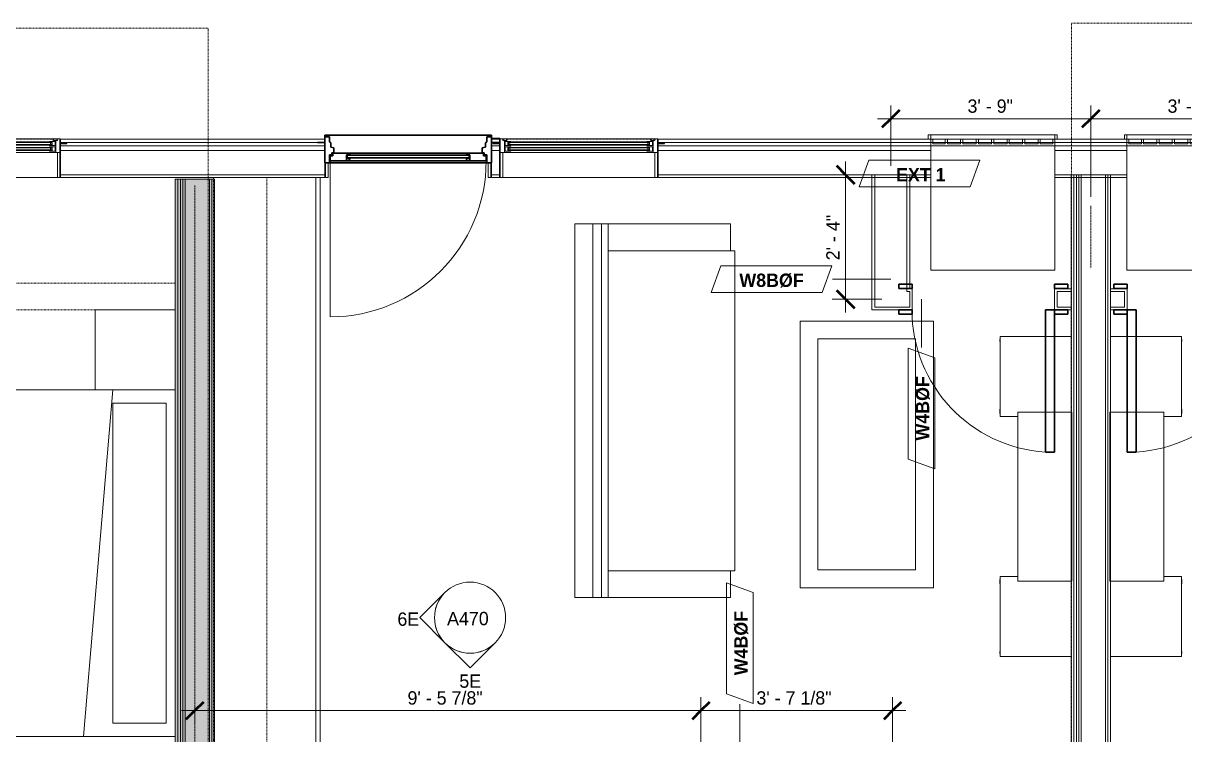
# Model space of a CAD drawing. Header units: inches. Extents: x -4010 to -1814, y 9846 to 12241.
# Drawn here: x -2954.9 to -2693.6, y 10688.5 to 10848.6 of the extents above; entities that cross this region are included whole.
import ezdxf

# ---------------------------------------------------------------- set-up
doc = ezdxf.new("R2010")
doc.units = ezdxf.units.IN
doc.header["$MEASUREMENT"] = 0
for name, pattern in [('Dash', [0.25, 0.125, -0.125]), ('Dash 3_32_', [0.1875, 0.09375, -0.09375]), ('Dash_2_', [0.25, 0.125, -0.125])]:
    doc.linetypes.add(name, pattern=pattern)
for name, color, linetype, lineweight in [('0-1', 7, 'Continuous', 5), ('0-2', 7, 'Continuous', 9), ('A-ANNO-DIMS', 211, 'Continuous', 9), ('A-ANNO-DIMS-32', 211, 'Continuous', 9), ('A-DETL-1', 90, 'Dash 3_32_', 18), ('A-DETL-GENF-HDLN-1', 7, 'Dash', 9), ('A-DETL-GENF-HDLN-2', 1, 'Continuous', 18), ('A-DOOR-1', 7, 'Continuous', 9), ('A-DOOR-2', 10, 'Continuous', 30), ('A-DOOR-3', 31, 'Continuous', 9), ('A-DOOR-4', 31, 'Continuous', 30), ('A-DOOR-FRAM-1', 7, 'Continuous', 9), ('A-DOOR-FRAM-2', 10, 'Continuous', 30), ('A-DOOR-FRAM-3', 31, 'Continuous', 30), ('A-DOOR-GLAZ-1', 7, 'Continuous', 9), ('A-GENM-1', 7, 'Continuous', 9), ('A-GLAZ', 151, 'Continuous', 18), ('A-GLAZ-1', 10, 'Continuous', 30), ('A-GLAZ-2', 7, 'Continuous', 9), ('A-WALL', 113, 'Continuous', 18), ('A-WALL-1', 7, 'Continuous', 9), ('A-WALL-2', 250, 'Continuous', 18), ('A-WALL-3', 113, 'Continuous', 9), ('A-WALL-IDEN', 211, 'Continuous', 9), ('G-ANNO-SYMB-3', 111, 'Continuous', 9), ('G-ANNO-SYMB-4', 111, 'Dash_2_', 9), ('I-FURN', 30, 'Continuous', 9), ('I-FURN-HDLN', 30, 'Dash', 9), ('I-WALL-1', 21, 'Continuous', 18), ('I-WALL-2', 241, 'Continuous', 5), ('I-WALL-3', 7, 'Continuous', 9), ('I-WALL-4', 2, 'Continuous', 9), ('Q-CASE', 31, 'Continuous', 9), ('Q-CASE-HDLN', 31, 'Dash', 9)]:
    doc.layers.add(name, color=color, linetype=linetype, lineweight=lineweight)
doc.styles.add('Century Gothic', font='ufonts.com_century-gothic.ttf', dxfattribs={"height": 3})
doc.styles.add('Century Gothic_B_1', font='GOTHICB.TTF', dxfattribs={"height": 3})
doc.dimstyles.new('OD_1__HACK_2', dxfattribs={"dimscale": 12, "dimtxt": 3.132505, "dimasz": 0.333333, "dimexe": 0.25, "dimexo": 0.166667, "dimgap": 0.041667, "dimtad": 1, "dimdec": 4, "dimrnd": 0.0625, "dimzin": 3, "dimdsep": 46, "dimlunit": 4, "dimtxsty": 'Century Gothic', "dimblk1": 'OBLIQUE', "dimblk2": 'OBLIQUE', "dimsah": 1, "dimcen": 0.09, "dimdle": 0.25, "dimazin": 0, "dimtfac": 1, "dimtdec": 4, "dimtix": 1, "dimtmove": 0, "dimatfit": 3, "dimfxl": 1, "dimtvp": 1, "dimtfill": 1, "dimfrac": 2, "dimtolj": 1, "dimtzin": 0, "dimarcsym": 2})
doc.dimstyles.new('OD_1__HACK_2_1', dxfattribs={"dimscale": 12, "dimtxt": 3.132505, "dimasz": 0.333333, "dimexe": 0.25, "dimexo": 0.166667, "dimgap": 0.041667, "dimtad": 1, "dimdec": 4, "dimrnd": 0.0625, "dimzin": 3, "dimdsep": 46, "dimlunit": 4, "dimtxsty": 'Century Gothic', "dimblk1": 'OBLIQUE', "dimblk2": 'OBLIQUE', "dimsah": 1, "dimcen": 0.09, "dimdle": 0.25, "dimazin": 0, "dimtfac": 1, "dimtdec": 4, "dimtix": 1, "dimtmove": 0, "dimatfit": 3, "dimfxl": 1, "dimtvp": 1, "dimtfill": 1, "dimfrac": 2, "dimtolj": 1, "dimtzin": 0, "dimarcsym": 2})

# ---------------------------------------------------------------- blocks, each defined once
blk = doc.blocks.new('Bayer Built Door - 37-1_2__ x 81-3_4__ - 1st floor-3090029-UNIT PLANS - 1ST FLOOR')
at = {"layer": 'A-DOOR-1'}
blk.add_line((17.56, 0.53), (17.56, 35.66), dxfattribs=at)
blk.add_arc((17.56, 0.53), 35.12, 90, 180, dxfattribs=at)
at = {"layer": 'A-DOOR-2'}
for p, q in [((-17.56, -0.53), (-17.56, 0.53)), ((-17.56, 0.53), (-13.13, 0.53)), ((-13.87, 0.53), (-13.87, -0.78)), ((-13.87, 0.53), (-13.87, 0.47)), ((-13.87, 0.47), (-13.36, 0.47)), ((-13.36, 0.47), (-13.16, 0.22)), ((-13.16, 0.22), (-13.13, 0.03)), ((13.12, 0.53), (-13.13, 0.53)), ((-13.13, 0.03), (-13.13, -0.03)), ((13.16, 0.22), (13.12, 0.03)), ((13.12, 0.03), (13.12, -0.03)), ((17.56, 0.53), (13.12, 0.53)), ((13.36, 0.47), (13.16, 0.22)), ((13.87, 0.47), (13.36, 0.47)), ((13.87, 0.53), (13.87, -0.78)), ((13.87, 0.53), (13.87, 0.47)), ((17.56, -0.53), (17.56, 0.53)), ((-16.95, -0.54), (-17.56, -0.53)), ((-16.95, -1.19), (-16.95, -0.54)), ((-16.95, -1.19), (-13.13, -1.19)), ((-13.13, -0.03), (-13.87, -0.03)), ((-13.87, -0.78), (-13.13, -0.78)), ((-13.13, -0.87), (-13.16, -1.19)), ((13.12, -1.19), (-13.13, -1.19)), ((-13.13, -0.78), (-13.13, -0.87)), ((13.12, -0.03), (13.87, -0.03)), ((13.12, -0.78), (13.12, -0.87)), ((13.87, -0.78), (13.12, -0.78)), ((13.12, -0.87), (13.16, -1.19)), ((16.95, -1.19), (13.12, -1.19)), ((16.95, -0.54), (17.56, -0.53)), ((16.95, -1.19), (16.95, -0.54))]:
    blk.add_line(p, q, dxfattribs=at)
at = {"layer": 'A-DOOR-FRAM-1'}
for p, q in [((-18.63, 4.31), (-18, 4.31)), ((-18.63, 1), (-18.63, 4.31)), ((-18, 4.31), (-18, 1)), ((18, 4.31), (18.62, 4.31)), ((18, 1), (18, 4.31)), ((18.62, 4.31), (18.62, 1)), ((-18, 1), (-18.63, 1)), ((18.62, 1), (18, 1))]:
    blk.add_line(p, q, dxfattribs=at)
at = {"layer": 'A-DOOR-FRAM-2'}
for p, q in [((-18.75, -4.87), (-18.75, 1)), ((-18.37, 1), (-18.75, 1)), ((-18.75, 1), (-17.72, 1)), ((-18.75, 1), (-18.63, 1)), ((-18, 1), (18, 1)), ((-17.72, 1), (-17.72, -0.78)), ((17.72, 1), (17.72, -0.78)), ((18.75, 1), (17.72, 1)), ((18.62, 1), (18.75, 1)), ((18.75, -4.87), (18.75, 1)), ((-17.72, -0.78), (-17.14, -0.78)), ((-16.69, -2.36), (-17.38, -2.51)), ((-17.38, -2.51), (-17.38, -3.51)), ((-17.14, -0.78), (-17.14, -1.22)), ((-17.14, -1.22), (-16.69, -1.22)), ((-16.69, -1.22), (-16.69, -2.36)), ((17.14, -1.22), (16.69, -1.22)), ((16.69, -1.22), (16.69, -2.36)), ((16.69, -2.36), (17.38, -2.51)), ((17.14, -0.78), (17.14, -1.22)), ((17.72, -0.78), (17.14, -0.78)), ((17.38, -2.51), (17.38, -3.51)), ((-20.38, -3.56), (-18.75, -3.56)), ((-18.75, -5.22), (-18.75, -4.31)), ((-18.75, -4.87), (-17.72, -4.87)), ((18.75, -5.22), (-18.75, -5.22)), ((-17.38, -3.51), (-17.72, -3.75)), ((-17.72, -3.75), (-17.72, -4.87)), ((17.38, -3.51), (17.72, -3.75)), ((17.72, -3.75), (17.72, -4.87)), ((18.75, -4.87), (17.72, -4.87)), ((20.37, -3.56), (18.75, -3.56)), ((18.75, -4.31), (18.75, -5.22))]:
    blk.add_line(p, q, dxfattribs=at)
at = {"layer": 'A-DOOR-GLAZ-1'}
for p, q in [((-13.87, -0.19), (-13.13, -0.19)), ((-13.13, -0.63), (-13.87, -0.63)), ((-13.66, -0.63), (-13.66, -0.19)), ((13.12, -0.03), (-13.13, -0.03)), ((13.12, -0.19), (-13.13, -0.19)), ((13.12, -0.63), (-13.13, -0.63)), ((13.12, -0.78), (-13.13, -0.78)), ((13.87, -0.19), (13.12, -0.19)), ((13.12, -0.63), (13.87, -0.63)), ((13.66, -0.63), (13.66, -0.19))]:
    blk.add_line(p, q, dxfattribs=at)
blk = doc.blocks.new('Window-Double_Hung-Marvin-Essential - ESDH3066 - 1st Floor-3090113-UNIT PLANS - 1ST FLOOR')
at = {"layer": 'A-DETL-GENF-HDLN-1'}
blk.add_line((16.1, 4.34), (-16.5, 4.34), dxfattribs=at)
at = {"layer": 'A-DETL-GENF-HDLN-2'}
for p, q in [((-19.25, 3.36), (-19.25, 3.31)), ((-17.75, 3.36), (-19.25, 3.36)), ((-19.25, 3.31), (-17.9, 3.31)), ((-17.9, 3.31), (-17.9, 3.2)), ((-17.9, 3.2), (-17.75, 3.2)), ((-17.75, 4.41), (-17.16, 4.41)), ((-17.75, 4.41), (-17.75, 1.31)), ((-17.08, 4), (-17.16, 4.41)), ((-17.08, 4), (-16.19, 4)), ((-16.85, 4.37), (-16.85, 4)), ((-16.3, 4.37), (-16.85, 4.37)), ((-16.38, 3.9), (-16.72, 3.9)), ((-16.72, 3.9), (-16.72, 1.31)), ((-15.34, 3.81), (-16.56, 3.81)), ((-16.56, 2.87), (-16.56, 3.81)), ((-16.56, 2.87), (-15.34, 2.87)), ((-16.38, 4), (-16.38, 3.9)), ((-16.3, 4.14), (-16.3, 4.37)), ((-16.18, 4.14), (-16.3, 4.14)), ((-16.19, 4.09), (-16.1, 4.09)), ((-16.19, 4), (-16.19, 4.09)), ((-16.18, 4.34), (-16.1, 4.34)), ((-16.18, 4.34), (-16.18, 4.14)), ((-16.1, 4.09), (-16.1, 4.34)), ((-15.94, 2.99), (-15.94, 3.71)), ((-15.94, 3.71), (-15.28, 3.71)), ((-15.28, 2.99), (-15.94, 2.99)), ((-15.84, 3.01), (-15.84, 3.7)), ((-15.54, 3.13), (-15.54, 3.57)), ((-15.34, 3.81), (-15.28, 3.75)), ((-15.34, 2.87), (-15.28, 2.94)), ((-15.28, 3.71), (-15.28, 3.75)), ((-15.28, 2.94), (-15.28, 2.99)), ((15.34, 3.81), (15.28, 3.75)), ((15.28, 3.71), (15.28, 3.75)), ((15.94, 3.71), (15.28, 3.71)), ((15.28, 2.94), (15.28, 2.99)), ((15.28, 2.99), (15.94, 2.99)), ((15.34, 2.87), (15.28, 2.94)), ((15.34, 3.81), (16.56, 3.81)), ((16.56, 2.87), (15.34, 2.87)), ((15.54, 3.13), (15.54, 3.57)), ((15.84, 3.01), (15.84, 3.7)), ((15.94, 2.99), (15.94, 3.71)), ((16.18, 4.34), (16.1, 4.34)), ((16.1, 4.09), (16.1, 4.34)), ((16.19, 4.09), (16.1, 4.09)), ((16.18, 4.34), (16.18, 4.14)), ((16.18, 4.14), (16.3, 4.14)), ((16.19, 4), (16.19, 4.09)), ((17.08, 4), (16.19, 4)), ((16.3, 4.14), (16.3, 4.37)), ((16.3, 4.37), (16.85, 4.37)), ((16.38, 4), (16.38, 3.9)), ((16.38, 3.9), (16.72, 3.9)), ((16.56, 2.87), (16.56, 3.81)), ((16.72, 3.9), (16.72, 1.31)), ((16.85, 4.37), (16.85, 4)), ((17.08, 4), (17.16, 4.41)), ((17.75, 4.41), (17.16, 4.41)), ((17.75, 4.41), (17.75, 1.31)), ((17.75, 3.36), (19.25, 3.36)), ((17.9, 3.2), (17.75, 3.2)), ((17.9, 3.31), (17.9, 3.2)), ((19.25, 3.31), (17.9, 3.31)), ((19.25, 3.36), (19.25, 3.31)), ((-16.72, 1.31), (-17.75, 1.31)), ((-17.13, 1.28), (-17.13, -4.31)), ((-15.34, 2.59), (-16.56, 2.59)), ((-16.56, 1.66), (-16.56, 2.59)), ((-16.56, 1.66), (-15.34, 1.66)), ((-15.94, 1.77), (-15.94, 2.49)), ((-15.94, 2.49), (-15.28, 2.49)), ((-15.28, 1.77), (-15.94, 1.77)), ((-15.84, 1.79), (-15.84, 2.48)), ((-15.54, 1.92), (-15.54, 2.35)), ((-15.34, 2.59), (-15.28, 2.53)), ((-15.34, 1.66), (-15.28, 1.72)), ((-15.28, 2.49), (-15.28, 2.53)), ((-15.28, 1.72), (-15.28, 1.77)), ((15.34, 2.59), (15.28, 2.53)), ((15.28, 2.49), (15.28, 2.53)), ((15.94, 2.49), (15.28, 2.49)), ((15.28, 1.72), (15.28, 1.77)), ((15.28, 1.77), (15.94, 1.77)), ((15.34, 1.66), (15.28, 1.72)), ((15.34, 2.59), (16.56, 2.59)), ((16.56, 1.66), (15.34, 1.66)), ((15.54, 1.92), (15.54, 2.35)), ((15.84, 1.79), (15.84, 2.48)), ((15.94, 1.77), (15.94, 2.49)), ((16.56, 1.66), (16.56, 2.59)), ((16.72, 1.31), (17.75, 1.31)), ((17.12, -4.31), (17.12, 1.28)), ((-17.13, -4.31), (-17.75, -4.31)), ((17.12, -4.31), (17.75, -4.31))]:
    blk.add_line(p, q, dxfattribs=at)
at = {"layer": 'A-GLAZ'}
for p, q in [((15.84, 3.7), (-15.84, 3.7)), ((15.84, 3.57), (-15.84, 3.57)), ((15.84, 3.13), (-15.84, 3.13)), ((15.84, 3.01), (-15.84, 3.01)), ((15.84, 2.48), (-15.84, 2.48)), ((15.84, 2.35), (-15.84, 2.35)), ((15.84, 1.92), (-15.84, 1.92)), ((15.84, 1.79), (-15.84, 1.79))]:
    blk.add_line(p, q, dxfattribs=at)
at = {"layer": 'A-GLAZ-1'}
for p, q in [((-17.75, 4.41), (-17.75, 1.31)), ((17.75, 1.31), (17.75, 4.41)), ((-17.75, 1.28), (-17.75, -4.31)), ((17.75, -4.31), (17.75, 1.28))]:
    blk.add_line(p, q, dxfattribs=at)
at = {"layer": 'A-GLAZ-2'}
for p, q in [((17.75, 4.41), (-17.75, 4.41)), ((-17.75, 1.31), (17.75, 1.31)), ((-17.75, -4.31), (17.75, -4.31))]:
    blk.add_line(p, q, dxfattribs=at)
blk = doc.blocks.new('V-Series_EWC4_SPVU_RFA_2015 - 1ST FLOOR-2484708-UNIT PLANS - 1ST FLOOR')
at = {"layer": 'A-GENM-1'}
for p, q in [((-3126, 12090.69), (-3126.56, 12090.69)), ((-3126.56, 12090.69), (-3126.56, 12089.69)), ((-3126.56, 12089.69), (-3126, 12089.69)), ((-3098.12, 12090.69), (-3126, 12090.69)), ((-3126, 12090.69), (-3126, 12089.69)), ((-3126, 12089.69), (-3126, 12090.69)), ((-3126, 12089.69), (-3098.12, 12089.69)), ((-3126, 12089.69), (-3126, 12060.25)), ((-3125.56, 12089.69), (-3126, 12089.69)), ((-3125.56, 12088.69), (-3125.56, 12089.69)), ((-3122.26, 12089.69), (-3122.76, 12089.69)), ((-3122.76, 12089.69), (-3122.76, 12088.69)), ((-3122.26, 12088.69), (-3122.26, 12089.69)), ((-3118.78, 12089.69), (-3119.28, 12089.69)), ((-3119.28, 12089.69), (-3119.28, 12088.69)), ((-3118.78, 12088.69), (-3118.78, 12089.69)), ((-3115.3, 12089.69), (-3115.8, 12089.69)), ((-3115.8, 12089.69), (-3115.8, 12088.69)), ((-3115.3, 12088.69), (-3115.3, 12089.69)), ((-3111.81, 12089.69), (-3112.31, 12089.69)), ((-3112.31, 12089.69), (-3112.31, 12088.69)), ((-3111.81, 12088.69), (-3111.81, 12089.69)), ((-3108.33, 12089.69), (-3108.83, 12089.69)), ((-3108.83, 12089.69), (-3108.83, 12088.69)), ((-3108.33, 12088.69), (-3108.33, 12089.69)), ((-3104.84, 12089.69), (-3105.34, 12089.69)), ((-3105.34, 12089.69), (-3105.34, 12088.69)), ((-3104.84, 12088.69), (-3104.84, 12089.69)), ((-3101.36, 12089.69), (-3101.86, 12089.69)), ((-3101.86, 12089.69), (-3101.86, 12088.69)), ((-3101.36, 12088.69), (-3101.36, 12089.69)), ((-3098.12, 12089.69), (-3098.56, 12089.69)), ((-3098.56, 12089.69), (-3098.56, 12088.69)), ((-3098.12, 12089.69), (-3098.12, 12090.69)), ((-3097.56, 12090.69), (-3098.12, 12090.69)), ((-3098.12, 12090.69), (-3098.12, 12089.69)), ((-3098.12, 12089.69), (-3097.56, 12089.69)), ((-3098.12, 12060.25), (-3098.12, 12089.69)), ((-3097.56, 12089.69), (-3097.56, 12090.69)), ((-3122.76, 12088.69), (-3125.56, 12088.69)), ((-3119.28, 12088.69), (-3122.26, 12088.69)), ((-3115.8, 12088.69), (-3118.78, 12088.69)), ((-3112.31, 12088.69), (-3115.3, 12088.69)), ((-3108.83, 12088.69), (-3111.81, 12088.69)), ((-3105.34, 12088.69), (-3108.33, 12088.69)), ((-3101.86, 12088.69), (-3104.84, 12088.69)), ((-3098.56, 12088.69), (-3101.36, 12088.69)), ((-3126, 12060.25), (-3098.12, 12060.25))]:
    blk.add_line(p, q, dxfattribs=at)
blk = doc.blocks.new('Window-Double_Hung-Marvin-Essential - ESDH3066 - 1st Floor-3092472-UNIT PLANS - 1ST FLOOR')
at = {"layer": 'A-DETL-GENF-HDLN-1'}
blk.add_line((16.1, -4.34), (-16.5, -4.34), dxfattribs=at)
at = {"layer": 'A-DETL-GENF-HDLN-2'}
for p, q in [((-17.13, 4.31), (-17.75, 4.31)), ((-17.13, -1.28), (-17.13, 4.31)), ((17.12, 4.31), (17.75, 4.31)), ((17.12, 4.31), (17.12, -1.28)), ((-16.72, -1.31), (-17.75, -1.31)), ((-17.75, -4.41), (-17.75, -1.31)), ((-16.72, -3.9), (-16.72, -1.31)), ((-16.56, -1.66), (-15.34, -1.66)), ((-16.56, -1.66), (-16.56, -2.59)), ((-15.34, -2.59), (-16.56, -2.59)), ((-15.28, -1.77), (-15.94, -1.77)), ((-15.94, -1.77), (-15.94, -2.49)), ((-15.94, -2.49), (-15.28, -2.49)), ((-15.84, -1.79), (-15.84, -2.48)), ((-15.54, -1.92), (-15.54, -2.35)), ((-15.34, -1.66), (-15.28, -1.72)), ((-15.34, -2.59), (-15.28, -2.53)), ((-15.28, -1.72), (-15.28, -1.77)), ((-15.28, -2.49), (-15.28, -2.53)), ((15.34, -1.66), (15.28, -1.72)), ((15.28, -1.72), (15.28, -1.77)), ((15.28, -1.77), (15.94, -1.77)), ((15.28, -2.49), (15.28, -2.53)), ((15.94, -2.49), (15.28, -2.49)), ((15.34, -2.59), (15.28, -2.53)), ((16.56, -1.66), (15.34, -1.66)), ((15.34, -2.59), (16.56, -2.59)), ((15.54, -1.92), (15.54, -2.35)), ((15.84, -1.79), (15.84, -2.48)), ((15.94, -1.77), (15.94, -2.49)), ((16.56, -1.66), (16.56, -2.59)), ((16.72, -3.9), (16.72, -1.31)), ((16.72, -1.31), (17.75, -1.31)), ((17.75, -4.41), (17.75, -1.31)), ((-19.25, -3.36), (-19.25, -3.31)), ((-19.25, -3.31), (-17.9, -3.31)), ((-17.75, -3.36), (-19.25, -3.36)), ((-17.9, -3.31), (-17.9, -3.2)), ((-17.9, -3.2), (-17.75, -3.2)), ((-17.75, -4.41), (-17.16, -4.41)), ((-17.08, -4), (-17.16, -4.41)), ((-17.08, -4), (-16.19, -4)), ((-16.85, -4.37), (-16.85, -4)), ((-16.3, -4.37), (-16.85, -4.37)), ((-16.38, -3.9), (-16.72, -3.9)), ((-16.56, -2.88), (-15.34, -2.88)), ((-16.56, -2.88), (-16.56, -3.81)), ((-15.34, -3.81), (-16.56, -3.81)), ((-16.38, -4), (-16.38, -3.9)), ((-16.18, -4.14), (-16.3, -4.14)), ((-16.3, -4.14), (-16.3, -4.37)), ((-16.19, -4), (-16.19, -4.09)), ((-16.19, -4.09), (-16.1, -4.09)), ((-16.18, -4.34), (-16.18, -4.14)), ((-16.18, -4.34), (-16.1, -4.34)), ((-16.1, -4.09), (-16.1, -4.34)), ((-15.28, -2.99), (-15.94, -2.99)), ((-15.94, -2.99), (-15.94, -3.71)), ((-15.94, -3.71), (-15.28, -3.71)), ((-15.84, -3.01), (-15.84, -3.7)), ((-15.54, -3.13), (-15.54, -3.57)), ((-15.34, -2.88), (-15.28, -2.94)), ((-15.34, -3.81), (-15.28, -3.75)), ((-15.28, -2.94), (-15.28, -2.99)), ((-15.28, -3.71), (-15.28, -3.75)), ((15.34, -2.88), (15.28, -2.94)), ((15.28, -2.94), (15.28, -2.99)), ((15.28, -2.99), (15.94, -2.99)), ((15.28, -3.71), (15.28, -3.75)), ((15.94, -3.71), (15.28, -3.71)), ((15.34, -3.81), (15.28, -3.75)), ((16.56, -2.88), (15.34, -2.88)), ((15.34, -3.81), (16.56, -3.81)), ((15.54, -3.13), (15.54, -3.57)), ((15.84, -3.01), (15.84, -3.7)), ((15.94, -2.99), (15.94, -3.71)), ((16.19, -4.09), (16.1, -4.09)), ((16.1, -4.09), (16.1, -4.34)), ((16.18, -4.34), (16.1, -4.34)), ((16.18, -4.34), (16.18, -4.14)), ((16.18, -4.14), (16.3, -4.14)), ((17.08, -4), (16.19, -4)), ((16.19, -4), (16.19, -4.09)), ((16.3, -4.14), (16.3, -4.37)), ((16.3, -4.37), (16.85, -4.37)), ((16.38, -4), (16.38, -3.9)), ((16.38, -3.9), (16.72, -3.9)), ((16.56, -2.88), (16.56, -3.81)), ((16.85, -4.37), (16.85, -4)), ((17.08, -4), (17.16, -4.41)), ((17.75, -4.41), (17.16, -4.41)), ((17.9, -3.2), (17.75, -3.2)), ((17.75, -3.36), (19.25, -3.36)), ((17.9, -3.31), (17.9, -3.2)), ((19.25, -3.31), (17.9, -3.31)), ((19.25, -3.36), (19.25, -3.31))]:
    blk.add_line(p, q, dxfattribs=at)
at = {"layer": 'A-GLAZ'}
for p, q in [((15.84, -1.79), (-15.84, -1.79)), ((15.84, -1.92), (-15.84, -1.92)), ((15.84, -2.35), (-15.84, -2.35)), ((15.84, -2.48), (-15.84, -2.48)), ((15.84, -3.01), (-15.84, -3.01)), ((15.84, -3.13), (-15.84, -3.13)), ((15.84, -3.57), (-15.84, -3.57)), ((15.84, -3.7), (-15.84, -3.7))]:
    blk.add_line(p, q, dxfattribs=at)
at = {"layer": 'A-GLAZ-1'}
for p, q in [((-17.75, -1.28), (-17.75, 4.31)), ((17.75, 4.31), (17.75, -1.28)), ((-17.75, -4.41), (-17.75, -1.31)), ((17.75, -1.31), (17.75, -4.41))]:
    blk.add_line(p, q, dxfattribs=at)
at = {"layer": 'A-GLAZ-2'}
for p, q in [((-17.75, 4.31), (17.75, 4.31)), ((-17.75, -1.31), (17.75, -1.31)), ((17.75, -4.41), (-17.75, -4.41)), ((17.75, -4.31), (19.62, -4.31)), ((17.75, -4.56), (17.75, -4.41)), ((19.62, -4.56), (17.75, -4.56)), ((19.62, -4.31), (19.62, -4.56))]:
    blk.add_line(p, q, dxfattribs=at)
blk = doc.blocks.new('CTR - 1st Phase - Shell_rvt-1-UNIT PLANS - 1ST FLOOR')
at = {"layer": 'A-WALL-1'}
for p, q in [((-2887.07, 10822.49), (-2946.57, 10822.49)), ((-2887.07, 10813.86), (-2887.07, 10822.49)), ((-2849.55, 10822.49), (-2849.57, 10822.49)), ((-2849.57, 10822.49), (-2849.57, 10813.86)), ((-2617.27, 10822.49), (-2812.17, 10822.49)), ((-2946.57, 10819.49), (-2946.57, 10819.46)), ((-2847.67, 10819.46), (-2847.67, 10819.49)), ((-2812.17, 10819.49), (-2812.17, 10819.46)), ((-2750.72, 10813.86), (-2750.72, 10820.99)), ((-2750.72, 10820.99), (-2722.85, 10820.99)), ((-2722.85, 10820.99), (-2722.85, 10813.86)), ((-2706.6, 10813.86), (-2706.6, 10820.99)), ((-2706.6, 10820.99), (-2678.72, 10820.99)), ((-2946.57, 10813.86), (-2887.07, 10813.86)), ((-2849.57, 10813.86), (-2847.67, 10813.86)), ((-2812.17, 10813.86), (-2750.72, 10813.86)), ((-2722.85, 10813.86), (-2706.6, 10813.86))]:
    blk.add_line(p, q, dxfattribs=at)
at = {"layer": 'A-WALL-2'}
for p, q in [((-2946.57, 10821.74), (-2887.07, 10821.74)), ((-2849.57, 10821.74), (-2847.67, 10821.74)), ((-2812.17, 10821.74), (-2617.27, 10821.74)), ((-2946.57, 10820.99), (-2887.07, 10820.99)), ((-2946.57, 10819.99), (-2887.07, 10819.99)), ((-2849.57, 10820.99), (-2847.67, 10820.99)), ((-2849.57, 10819.99), (-2847.67, 10819.99)), ((-2812.17, 10820.99), (-2750.72, 10820.99)), ((-2812.17, 10819.99), (-2750.72, 10819.99)), ((-2722.85, 10820.99), (-2706.6, 10820.99)), ((-2722.85, 10819.99), (-2706.6, 10819.99)), ((-2946.57, 10814.49), (-2887.07, 10814.49)), ((-2849.57, 10814.49), (-2847.67, 10814.49)), ((-2812.17, 10814.49), (-2750.72, 10814.49)), ((-2722.85, 10814.49), (-2706.6, 10814.49))]:
    blk.add_line(p, q, dxfattribs=at)
at = {"layer": '0-2'}
for name, p in [('Window-Double_Hung-Marvin-Essential - ESDH3066 - 1st Floor-3090113-UNIT PLANS - 1ST FLOOR', (-2964.32, 10818.18)), ('V-Series_EWC4_SPVU_RFA_2015 - 1ST FLOOR-2484708-UNIT PLANS - 1ST FLOOR', (375.27, -1267.2)), ('V-Series_EWC4_SPVU_RFA_2015 - 1ST FLOOR-2484708-UNIT PLANS - 1ST FLOOR', (419.4, -1267.2))]:
    blk.add_blockref(name, p, dxfattribs=at)
at = {"layer": '0-2', "rotation": 180}
for name, p in [('Bayer Built Door - 37-1_2__ x 81-3_4__ - 1st floor-3090029-UNIT PLANS - 1ST FLOOR', (-2868.32, 10818.18)), ('Window-Double_Hung-Marvin-Essential - ESDH3066 - 1st Floor-3092472-UNIT PLANS - 1ST FLOOR', (-2829.92, 10818.18))]:
    blk.add_blockref(name, p, dxfattribs=at)
blk = doc.blocks.new('CTR - 1st Phase - Common Walls_rvt-1-UNIT PLANS - 1ST FLOOR')
at = {"layer": 'I-WALL-1'}
blk.add_hatch(color=256, dxfattribs=at).paths.add_polyline_path([(-2911.89, 10457.54), (-2911.89, 10813.49), (-2912.51, 10813.49), (-2912.51, 10457.54)], flags=0)
at = {"layer": 'I-WALL-2'}
for points in [[(-2920.14, 10457.54), (-2920.14, 10813.49), (-2920.76, 10813.49), (-2920.76, 10457.54)], [(-2919.51, 10457.54), (-2919.51, 10813.49), (-2920.14, 10813.49), (-2920.14, 10457.54), (-2920.1, 10457.54)], [(-2919.01, 10457.54), (-2919.01, 10813.49), (-2919.51, 10813.49), (-2919.51, 10457.54)], [(-2919.01, 10457.54), (-2918.51, 10457.54), (-2918.51, 10813.49), (-2919.01, 10813.49), (-2919.01, 10463.59)], [(-2918.51, 10452.04), (-2913.01, 10452.04), (-2913.01, 10813.49), (-2918.51, 10813.49), (-2918.51, 10454.24)], [(-2913.01, 10457.54), (-2912.51, 10457.54), (-2912.51, 10813.49), (-2913.01, 10813.49), (-2913.01, 10463.59)]]:
    blk.add_hatch(color=256, dxfattribs=at).paths.add_polyline_path(points, flags=0)
at = {"layer": 'A-WALL-2'}
for p, q in [((-2718.54, 10814.49), (-2718.54, 10476.16)), ((-2717.91, 10814.49), (-2717.91, 10476.16)), ((-2717.41, 10814.49), (-2717.41, 10476.16)), ((-2716.91, 10814.49), (-2716.91, 10476.16)), ((-2711.41, 10814.49), (-2711.41, 10476.16)), ((-2710.91, 10814.49), (-2710.91, 10476.16)), ((-2920.14, 10813.49), (-2920.14, 10457.54)), ((-2919.51, 10813.49), (-2919.51, 10457.54)), ((-2919.01, 10813.49), (-2919.01, 10457.54)), ((-2918.51, 10813.49), (-2918.51, 10457.54)), ((-2913.01, 10813.49), (-2913.01, 10457.54)), ((-2912.51, 10813.49), (-2912.51, 10457.54))]:
    blk.add_line(p, q, dxfattribs=at)
at = {"layer": 'I-WALL-3'}
for p, q in [((-2710.29, 10814.49), (-2719.16, 10814.49)), ((-2719.16, 10814.49), (-2719.16, 10761.1)), ((-2710.29, 10761.1), (-2710.29, 10814.49)), ((-2911.89, 10813.49), (-2920.76, 10813.49)), ((-2920.76, 10813.49), (-2920.76, 10498.69)), ((-2911.89, 10494.29), (-2911.89, 10813.49)), ((-2719.16, 10723.1), (-2719.16, 10476.16)), ((-2710.29, 10476.16), (-2710.29, 10723.1))]:
    blk.add_line(p, q, dxfattribs=at)
blk = doc.blocks.new('Entertainment_Center_14771 - Entertainment_Center_14771-V72-UNIT PLANS - 1ST FLOOR')
at = {"layer": 'I-FURN'}
for p, q in [((-18, 10), (-36, 10)), ((-36, 10), (-36, -5.99)), ((-34.85, 10.03), (-35.34, 10.03)), ((-35.34, 10.03), (-35.34, 10)), ((-34.85, 10), (-34.85, 10.03)), ((-18.66, 10.03), (-19.66, 10.03)), ((-19.66, 10.03), (-19.66, 10)), ((-18.66, 10), (-18.66, 10.03)), ((-18, 6), (-18, 10)), ((36, 10), (18, 10)), ((18, 10), (18, 6)), ((18.66, 10.03), (18.66, 10)), ((19.66, 10.03), (18.66, 10.03)), ((19.66, 10), (19.66, 10.03)), ((35.34, 10.03), (34.85, 10.03)), ((34.85, 10.03), (34.85, 10)), ((35.34, 10), (35.34, 10.03)), ((36, -5.99), (36, 10)), ((19, 6), (-19, 6)), ((-19, 6), (-19, -6)), ((19, -6), (19, 6)), ((-19, -6), (19, -6)), ((-19, -6.12), (-19, -6)), ((-19, -6), (19, -6)), ((19, -6.12), (-19, -6.12)), ((19, -6), (19, -6.12))]:
    blk.add_line(p, q, dxfattribs=at)
blk = doc.blocks.new('Entertainment_Center_14771 - Entertainment_Center_14771-V73-UNIT PLANS - 1ST FLOOR')
at = {"layer": 'I-FURN'}
for p, q in [((-36, 5.99), (-36, -10)), ((-19, 6.12), (19, 6.12)), ((-19, 6), (-19, 6.12)), ((19, 6), (-19, 6)), ((19, 6), (-19, 6)), ((-19, 6), (-19, -6)), ((19, 6.12), (19, 6)), ((19, -6), (19, 6)), ((36, -10), (36, 5.99)), ((-19, -6), (19, -6)), ((-18, -10), (-18, -6)), ((18, -6), (18, -10)), ((-36, -10), (-18, -10)), ((-35.34, -10), (-35.34, -10.03)), ((-35.34, -10.03), (-34.85, -10.03)), ((-34.85, -10.03), (-34.85, -10)), ((-19.66, -10), (-19.66, -10.03)), ((-19.66, -10.03), (-18.66, -10.03)), ((-18.66, -10.03), (-18.66, -10)), ((18, -10), (36, -10)), ((18.66, -10), (18.66, -10.03)), ((18.66, -10.03), (19.66, -10.03)), ((19.66, -10.03), (19.66, -10)), ((34.85, -10), (34.85, -10.03)), ((34.85, -10.03), (35.34, -10.03)), ((35.34, -10.03), (35.34, -10))]:
    blk.add_line(p, q, dxfattribs=at)
blk = doc.blocks.new('Couch-Both_Arms-Generic - 1-1352606-UNIT PLANS - 1ST FLOOR')
at = {"layer": 'I-FURN'}
for p, q in [((42, 17.5), (-42, 17.5)), ((-42, 17.5), (-42, 13.5)), ((42, 13.5), (42, 17.5)), ((-42, 13.5), (42, 13.5)), ((42, 13.5), (-42, 13.5)), ((-42, 13.5), (-42, 10)), ((42, 10), (42, 13.5)), ((-42, 11.5), (42, 11.5)), ((-42, 10), (-42, -17.5)), ((-42, 10), (42, 10)), ((-36, -17.5), (-36, 10)), ((36, 10), (36, -17.5)), ((42, -17.5), (42, 10)), ((-42, -17.5), (-36, -17.5)), ((-36, -17.5), (-36, -18.5)), ((36, -18.5), (36, -17.5)), ((36, -17.5), (42, -17.5)), ((-36, -18.5), (36, -18.5))]:
    blk.add_line(p, q, dxfattribs=at)
blk = doc.blocks.new('Table-Coffee - one-1352608-UNIT PLANS - 1ST FLOOR')
at = {"layer": 'I-FURN'}
for p, q in [((30.72, 18.75), (-29.28, 18.75)), ((-29.28, 18.75), (-29.28, -11.25)), ((30.72, -11.25), (30.72, 18.75)), ((-25.28, -7.25), (-25.28, 14.75)), ((-25.28, 14.75), (26.72, 14.75)), ((26.72, 14.75), (26.72, -7.25)), ((26.72, -7.25), (-25.28, -7.25)), ((-29.28, -11.25), (30.72, -11.25))]:
    blk.add_line(p, q, dxfattribs=at)
blk = doc.blocks.new('OD_CW_Base Cabinet - OD_CW_Base Cabinet-V101-UNIT PLANS - 1ST FLOOR')
at = {"layer": 'Q-CASE'}
for p, q in [((0.74, 0), (162.69, 0)), ((0.74, 0), (162.69, 0)), ((162.69, -1), (0.74, -1)), ((0.74, -1), (162.69, -1)), ((1.11, -24), (0.74, -24)), ((1.11, -24), (0.74, -24))]:
    blk.add_line(p, q, dxfattribs=at)
blk = doc.blocks.new('OD_CW_Upper Cabinet - OD_CW_Upper Cabinet-3856841-UNIT PLANS - 1ST FLOOR')
at = {"layer": 'Q-CASE-HDLN'}
for p, q in [((0.74, -24), (0.74, -12)), ((0.74, -12), (162.69, -12)), ((162.69, -12), (162.69, -24)), ((162.69, -24), (0.74, -24))]:
    blk.add_line(p, q, dxfattribs=at)
blk = doc.blocks.new('SWING - SINGLE - FLUSH - 32_ x 80_ - MAGIC PAK DOOR - ACOUSTICAL SEAL-3931467-UNIT PLANS - 1ST FLOOR')
at = {"layer": 'A-DOOR-3'}
blk.add_arc((16, 2.37), 32.07, 93.5759, 180, dxfattribs=at)
at = {"layer": 'A-DOOR-4'}
for p, q in [((14, 2.37), (14, 34.38)), ((16, 34.38), (14, 34.38)), ((16, 2.37), (16, 34.38)), ((16, 2.37), (14, 2.37))]:
    blk.add_line(p, q, dxfattribs=at)
at = {"layer": 'A-DOOR-FRAM-3'}
for p, q in [((-16, 3.37), (-19, 3.37)), ((-19, 3.37), (-19, 2.37)), ((-16, 2.37), (-16, 3.37)), ((19, 3.37), (16, 3.37)), ((16, 3.37), (16, 2.37)), ((19, 2.37), (19, 3.37)), ((-19, 2.37), (-16, 2.37)), ((16, 2.37), (19, 2.37)), ((-16, -2.38), (-19, -2.38)), ((-19, -2.38), (-19, -3.38)), ((-16, -3.38), (-16, -2.38)), ((19, -2.38), (16, -2.38)), ((16, -2.38), (16, -3.38)), ((19, -3.38), (19, -2.38)), ((-19, -3.38), (-16, -3.38)), ((16, -3.38), (19, -3.38))]:
    blk.add_line(p, q, dxfattribs=at)
blk = doc.blocks.new('SWING - SINGLE - FLUSH - 32_ x 80_ - MAGIC PAK DOOR - ACOUSTICAL SEAL-3930378-UNIT PLANS - 1ST FLOOR')
at = {"layer": 'A-DOOR-3'}
blk.add_arc((16, -2.37), 32.07, 180, 266.4241, dxfattribs=at)
at = {"layer": 'A-DOOR-4'}
for p, q in [((14, -2.37), (14, -34.38)), ((16, -2.37), (14, -2.37)), ((16, -2.37), (16, -34.38)), ((16, -34.38), (14, -34.38))]:
    blk.add_line(p, q, dxfattribs=at)
at = {"layer": 'A-DOOR-FRAM-3'}
for p, q in [((-19, 2.38), (-19, 3.38)), ((-19, 3.38), (-16, 3.38)), ((-16, 3.38), (-16, 2.38)), ((16, 2.38), (16, 3.38)), ((16, 3.38), (19, 3.38)), ((19, 3.38), (19, 2.38)), ((-16, 2.38), (-19, 2.38)), ((19, 2.38), (16, 2.38)), ((-19, -2.37), (-16, -2.37)), ((-19, -3.37), (-19, -2.37)), ((-16, -2.37), (-16, -3.37)), ((16, -2.37), (19, -2.37)), ((16, -3.37), (16, -2.37)), ((19, -2.37), (19, -3.37)), ((-16, -3.37), (-19, -3.37)), ((19, -3.37), (16, -3.37))]:
    blk.add_line(p, q, dxfattribs=at)
blk = doc.blocks.new('Bed-Standard - King 78_ x 80_-V107-UNIT PLANS - 1ST FLOOR')
at = {"layer": 'I-FURN'}
for p, q in [((-28.31, 41.8), (49.69, 41.8)), ((-28.31, -38.2), (-28.31, 41.8)), ((49.69, 41.8), (49.69, -38.2)), ((49.69, -24.2), (-28.31, -17.63)), ((-25.31, -24.2), (46.69, -24.2)), ((-25.31, -36.2), (-25.31, -24.2)), ((46.69, -36.2), (46.69, -24.2)), ((-25.31, -36.2), (46.69, -36.2))]:
    blk.add_line(p, q, dxfattribs=at)
at = {"layer": 'I-FURN-HDLN'}
for p, q in [((-64.31, 77.8), (67.69, 77.8)), ((-64.31, 28.6), (-64.31, 77.8)), ((72.44, 77.8), (73.69, 77.8)), ((73.69, 77.8), (73.69, 72.61)), ((67.69, 62.92), (67.69, 30.92)), ((73.69, 64.11), (73.69, 29.73)), ((-64.31, -8.4), (-64.31, 25.6)), ((67.69, 24.98), (67.69, -38.2)), ((73.69, 24.98), (73.69, -38.2)), ((-64.31, -38.2), (-64.31, -11.4))]:
    blk.add_line(p, q, dxfattribs=at)
blk = doc.blocks.new('Table-Night Stand - 18_ x 18_ x 24_-V108-UNIT PLANS - 1ST FLOOR')
at = {"layer": 'I-FURN'}
for p, q in [((0.15, 0), (18.15, 0)), ((18.15, 0), (18.15, -18))]:
    blk.add_line(p, q, dxfattribs=at)
blk = doc.blocks.new('Elevation - Filled Arrow-152140-UNIT PLANS - 1ST FLOOR')
at = {"layer": 'G-ANNO-SYMB-3'}
for start, end in [(360, 180), (180, 360)]:
    blk.add_arc((0, 0), 0.25, start, end, dxfattribs=at)
blk = doc.blocks.new('Elevation - Filled Arrow-151867-UNIT PLANS - 1ST FLOOR')
at = {"layer": 'G-ANNO-SYMB-3'}
for p, q in [((0, 0.3536), (-0.1768, 0.1768)), ((0.1768, 0.1768), (0, 0.3536))]:
    blk.add_line(p, q, dxfattribs=at)
blk.add_arc((0, 0), 0.25, 45, 135, dxfattribs=at)
blk = doc.blocks.new('DIMBLOCK27-UNIT PLANS - 1ST FLOOR')
at = {"layer": 'A-ANNO-DIMS-32'}
for p, q in [((-2802.45, 10686.54), (-2802.45, 10696.96)), ((-2919.32, 10693.96), (-2802.45, 10693.96)), ((-2916.32, 10694.78), (-2916.32, 10690.96)), ((-2916.32, 10693.96), (-2916.32, 10694.78)), ((-2802.45, 10693.96), (-2802.45, 10686.54))]:
    blk.add_line(p, q, dxfattribs=at)
at = {"layer": 'A-ANNO-DIMS-32', "lineweight": 50}
for p, q in [((-2916.32, 10693.96), (-2918.32, 10691.96)), ((-2916.32, 10693.96), (-2914.32, 10695.96)), ((-2802.45, 10693.96), (-2804.45, 10691.96)), ((-2802.45, 10693.96), (-2800.45, 10695.96))]:
    blk.add_line(p, q, dxfattribs=at)
at = {"layer": 'A-ANNO-DIMS-32', "color": 0, "insert": (-2868.46, 10698.3), "char_height": 3, "width": 21.7784, "attachment_point": 1, "line_spacing_factor": 0.984502, "style": 'Century Gothic', "bg_fill": 3, "box_fill_scale": 1.25, "bg_fill_color": 256, "bg_fill_true_color": 13158600, "bg_fill_transparency": 0}
blk.add_mtext('9\' - 5 7/8"', dxfattribs=at)
blk = doc.blocks.new('_Oblique')
at = {"color": 0, "linetype": 'ByBlock', "lineweight": -2}
blk.add_line((-0.5, -0.5), (0.5, 0.5), dxfattribs=at)
blk = doc.blocks.new('DIMBLOCK28-UNIT PLANS - 1ST FLOOR')
at = {"layer": 'A-ANNO-DIMS-32'}
for p, q in [((-2802.45, 10686.54), (-2802.45, 10696.96)), ((-2759.32, 10645.92), (-2759.32, 10696.96)), ((-2802.45, 10693.96), (-2756.32, 10693.96)), ((-2802.45, 10693.96), (-2802.45, 10686.54)), ((-2759.32, 10693.96), (-2759.32, 10645.92))]:
    blk.add_line(p, q, dxfattribs=at)
at = {"layer": 'A-ANNO-DIMS-32', "lineweight": 50}
for p, q in [((-2802.45, 10693.96), (-2804.45, 10691.96)), ((-2802.45, 10693.96), (-2800.45, 10695.96)), ((-2759.32, 10693.96), (-2761.32, 10691.96)), ((-2759.32, 10693.96), (-2757.32, 10695.96))]:
    blk.add_line(p, q, dxfattribs=at)
at = {"layer": 'A-ANNO-DIMS-32', "color": 0, "insert": (-2789.96, 10698.3), "char_height": 3, "width": 21.7784, "attachment_point": 1, "line_spacing_factor": 0.984502, "style": 'Century Gothic', "bg_fill": 3, "box_fill_scale": 1.25, "bg_fill_color": 256, "bg_fill_true_color": 13158600, "bg_fill_transparency": 0}
blk.add_mtext('3\' - 7 1/8"', dxfattribs=at)
blk = doc.blocks.new('DIMBLOCK194-UNIT PLANS - 1ST FLOOR')
at = {"layer": 'A-ANNO-DIMS-32'}
for p, q in [((-2714.72, 10809.52), (-2714.72, 10830.1)), ((-2669.72, 10816.49), (-2669.72, 10830.1)), ((-2717.72, 10827.1), (-2666.72, 10827.1)), ((-2714.72, 10827.1), (-2714.72, 10809.52)), ((-2669.72, 10827.1), (-2669.72, 10816.49))]:
    blk.add_line(p, q, dxfattribs=at)
at = {"layer": 'A-ANNO-DIMS-32', "lineweight": 50}
for p, q in [((-2714.72, 10827.1), (-2716.72, 10825.1)), ((-2714.72, 10827.1), (-2712.72, 10829.1)), ((-2669.72, 10827.1), (-2671.72, 10825.1)), ((-2669.72, 10827.1), (-2667.72, 10829.1))]:
    blk.add_line(p, q, dxfattribs=at)
at = {"layer": 'A-ANNO-DIMS-32', "color": 0, "insert": (-2697.47, 10831.44), "char_height": 3, "width": 12.5897, "attachment_point": 1, "line_spacing_factor": 0.984502, "style": 'Century Gothic', "bg_fill": 3, "box_fill_scale": 1.25, "bg_fill_color": 256, "bg_fill_true_color": 13158600, "bg_fill_transparency": 0}
blk.add_mtext('3\' - 9"', dxfattribs=at)
blk = doc.blocks.new('DIMBLOCK195-UNIT PLANS - 1ST FLOOR')
at = {"layer": 'A-ANNO-DIMS-32'}
for p, q in [((-2759.72, 10816.49), (-2759.72, 10830.1)), ((-2714.72, 10809.52), (-2714.72, 10830.1)), ((-2711.72, 10827.1), (-2762.72, 10827.1)), ((-2759.72, 10827.1), (-2759.72, 10816.49)), ((-2714.72, 10827.1), (-2714.72, 10809.52))]:
    blk.add_line(p, q, dxfattribs=at)
at = {"layer": 'A-ANNO-DIMS-32', "lineweight": 50}
for p, q in [((-2759.72, 10827.1), (-2761.72, 10825.1)), ((-2759.72, 10827.1), (-2757.72, 10829.1)), ((-2714.72, 10827.1), (-2716.72, 10825.1)), ((-2714.72, 10827.1), (-2712.72, 10829.1))]:
    blk.add_line(p, q, dxfattribs=at)
at = {"layer": 'A-ANNO-DIMS-32', "color": 0, "insert": (-2742.47, 10831.44), "char_height": 3, "width": 12.5897, "attachment_point": 1, "line_spacing_factor": 0.984502, "style": 'Century Gothic', "bg_fill": 3, "box_fill_scale": 1.25, "bg_fill_color": 256, "bg_fill_true_color": 13158600, "bg_fill_transparency": 0}
blk.add_mtext('3\' - 9"', dxfattribs=at)
blk = doc.blocks.new('DIMBLOCK300-UNIT PLANS - 1ST FLOOR')
at = {"layer": 'A-ANNO-DIMS-32', "lineweight": 50}
for p, q in [((-2769.9, 10814.49), (-2771.9, 10816.49)), ((-2769.9, 10814.49), (-2767.9, 10812.49)), ((-2769.9, 10786.49), (-2771.9, 10788.49)), ((-2769.9, 10786.49), (-2767.9, 10784.49))]:
    blk.add_line(p, q, dxfattribs=at)
at = {"layer": 'A-ANNO-DIMS-32'}
for p, q in [((-2769.9, 10817.49), (-2769.9, 10783.49)), ((-2765.97, 10814.49), (-2772.9, 10814.49)), ((-2769.9, 10814.49), (-2765.97, 10814.49)), ((-2761.72, 10786.49), (-2772.9, 10786.49)), ((-2769.9, 10786.49), (-2761.72, 10786.49))]:
    blk.add_line(p, q, dxfattribs=at)
at = {"layer": 'A-ANNO-DIMS-32', "color": 0, "insert": (-2774.25, 10795.25), "char_height": 3, "width": 12.5897, "attachment_point": 1, "rotation": 90, "line_spacing_factor": 0.984502, "style": 'Century Gothic', "bg_fill": 3, "box_fill_scale": 1.25, "bg_fill_color": 256, "bg_fill_true_color": 13158600, "bg_fill_transparency": 0}
blk.add_mtext('2\' - 4"', dxfattribs=at)
blk = doc.blocks.new('Wall Tag - Arch Wall-3956453-UNIT PLANS - 1ST FLOOR')
at = {"layer": 'A-WALL-IDEN'}
for p, q in [((-0.3561, 0.0937), (-0.4244, -0.0937)), ((0.4244, 0.0937), (-0.3561, 0.0937)), ((0.3561, -0.0937), (0.4244, 0.0937)), ((-0.4244, -0.0937), (0.3561, -0.0937))]:
    blk.add_line(p, q, dxfattribs=at)

msp = doc.modelspace()

# ---------------------------------------------------------------- block references
at = {"layer": '0-1'}
msp.add_blockref('CTR - 1st Phase - Shell_rvt-1-UNIT PLANS - 1ST FLOOR', (0, 0), dxfattribs=at)

# ---------------------------------------------------------------- next in the draw order: linework, layer by layer
at = {"layer": 'A-DETL-1'}
for p, q in [((-2916.32374, 10458.1644), (-2916.32374, 10812.1644)), ((-2714.72374, 10807.51811), (-2714.72374, 10793.51811)), ((-2714.72374, 10807.51811), (-2714.72374, 10793.51811))]:
    msp.add_line(p, q, dxfattribs=at)
at = {"layer": 'A-WALL'}
for p, q in [((-2763.34874, 10784.74399), (-2763.34874, 10814.49399)), ((-2756.09874, 10788.24399), (-2756.09874, 10814.49399)), ((-2755.47374, 10788.24399), (-2756.09874, 10788.24399)), ((-2719.16124, 10788.24399), (-2722.28624, 10788.24399)), ((-2722.28624, 10788.24399), (-2722.28624, 10784.74399)), ((-2707.16124, 10788.24399), (-2710.28624, 10788.24399)), ((-2707.16124, 10784.74399), (-2707.16124, 10788.24399)), ((-2755.47374, 10784.74399), (-2763.34874, 10784.74399)), ((-2722.28624, 10784.74399), (-2719.16124, 10784.74399)), ((-2710.28624, 10784.74399), (-2707.16124, 10784.74399))]:
    msp.add_line(p, q, dxfattribs=at)
at = {"layer": 'A-WALL-3'}
for p, q in [((-2754.91124, 10788.86899), (-2755.47374, 10788.86899)), ((-2755.47374, 10788.24399), (-2755.47374, 10784.74399)), ((-2754.91124, 10784.11899), (-2754.91124, 10788.86899)), ((-2719.16124, 10788.86899), (-2722.91124, 10788.86899)), ((-2722.91124, 10788.86899), (-2722.91124, 10784.11899)), ((-2719.16124, 10784.11899), (-2719.16124, 10788.86899)), ((-2706.53624, 10788.86899), (-2710.28624, 10788.86899)), ((-2710.28624, 10788.86899), (-2710.28624, 10784.11899)), ((-2706.53624, 10784.11899), (-2706.53624, 10788.86899)), ((-2755.47374, 10784.11899), (-2754.91124, 10784.11899)), ((-2722.91124, 10784.11899), (-2719.16124, 10784.11899)), ((-2710.28624, 10784.11899), (-2706.53624, 10784.11899))]:
    msp.add_line(p, q, dxfattribs=at)
at = {"layer": 'A-WALL-IDEN'}
msp.add_line((-2752.84489, 10786.49399), (-2752.84489, 10775.65083), dxfattribs=at)
at = {"layer": 'G-ANNO-SYMB-4'}
for p, q in [((-2719.04054, 10848.58411), (-2508.44183, 10848.58411)), ((-2719.04054, 10424.07518), (-2719.04054, 10848.58411)), ((-3207.32374, 10847.49985), (-2913.32374, 10847.49985)), ((-2913.32374, 10847.49985), (-2913.32374, 10406.1894))]:
    msp.add_line(p, q, dxfattribs=at)
at = {"layer": 'I-WALL-4'}
for p, q in [((-2763.97374, 10814.49399), (-2763.97374, 10784.11899)), ((-2755.47374, 10814.49399), (-2763.97374, 10814.49399)), ((-2755.47374, 10788.86899), (-2755.47374, 10814.49399)), ((-2763.97374, 10784.11899), (-2755.47374, 10784.11899))]:
    msp.add_line(p, q, dxfattribs=at)

# ---------------------------------------------------------------- next in the draw order: block references
at = {"layer": '0-1'}
msp.add_blockref('CTR - 1st Phase - Common Walls_rvt-1-UNIT PLANS - 1ST FLOOR', (0, 0), dxfattribs=at)
at = {"layer": 'A-DOOR-3'}
msp.add_blockref('SWING - SINGLE - FLUSH - 32_ x 80_ - MAGIC PAK DOOR - ACOUSTICAL SEAL-3930378-UNIT PLANS - 1ST FLOOR', (-2738.91124, 10786.49399), dxfattribs=at)
at = {"layer": 'A-DOOR-3', "rotation": 180}
msp.add_blockref('SWING - SINGLE - FLUSH - 32_ x 80_ - MAGIC PAK DOOR - ACOUSTICAL SEAL-3931467-UNIT PLANS - 1ST FLOOR', (-2690.53624, 10786.49399), dxfattribs=at)
at = {"layer": 'A-WALL-IDEN', "xscale": 31.99999999999999, "yscale": 31.99999999999999, "zscale": 31.99999999999999, "rotation": 89.99999999999991}
msp.add_blockref('Wall Tag - Arch Wall-3956453-UNIT PLANS - 1ST FLOOR', (-2752.84489, 10761.91912), dxfattribs=at)
at = {"layer": 'G-ANNO-SYMB-3', "xscale": 31.99999999999999, "yscale": 31.99999999999999, "zscale": 31.99999999999999}
msp.add_blockref('Elevation - Filled Arrow-152140-UNIT PLANS - 1ST FLOOR', (-2854.38142, 10714.85849), dxfattribs=at)
at = {"layer": 'G-ANNO-SYMB-3', "xscale": 31.99999999999999, "yscale": 31.99999999999999, "zscale": 31.99999999999999, "rotation": 89.99999999999282}
msp.add_blockref('Elevation - Filled Arrow-151867-UNIT PLANS - 1ST FLOOR', (-2854.38142, 10714.85849), dxfattribs=at)
at = {"layer": 'G-ANNO-SYMB-3', "extrusion": (0, 0, -1), "xscale": 31.99999999999999, "yscale": 31.99999999999999, "zscale": 31.99999999999999, "rotation": 180}
msp.add_blockref('Elevation - Filled Arrow-151867-UNIT PLANS - 1ST FLOOR', (2854.38142, 10714.85849), dxfattribs=at)
at = {"layer": 'I-FURN'}
for name, p, rotation in [('Couch-Both_Arms-Generic - 1-1352606-UNIT PLANS - 1ST FLOOR', (-2813.29269, 10761.41899), 89.99999999999496), ('Bed-Standard - King 78_ x 80_-V107-UNIT PLANS - 1ST FLOOR', (-2958.96615, 10716.42587), 90.00000000002855), ('Table-Night Stand - 18_ x 18_ x 24_-V108-UNIT PLANS - 1ST FLOOR', (-2938.76124, 10765.9674), 90.00000000002855), ('Table-Coffee - one-1352608-UNIT PLANS - 1ST FLOOR', (-2768.8972, 10752.31311), 270.0000000000081), ('Entertainment_Center_14771 - Entertainment_Center_14771-V73-UNIT PLANS - 1ST FLOOR', (-2725.14874, 10742.10425), 269.999999999998), ('Entertainment_Center_14771 - Entertainment_Center_14771-V72-UNIT PLANS - 1ST FLOOR', (-2704.29874, 10742.10425), 270.0000000000037)]:
    msp.add_blockref(name, p, dxfattribs=dict(at, rotation=rotation))
at = {"layer": 'Q-CASE'}
for name, rotation in [('OD_CW_Base Cabinet - OD_CW_Base Cabinet-V101-UNIT PLANS - 1ST FLOOR', 270.0000000000032), ('OD_CW_Upper Cabinet - OD_CW_Upper Cabinet-3856841-UNIT PLANS - 1ST FLOOR', 269.9999999999828)]:
    msp.add_blockref(name, (-2888.07374, 10814.6021), dxfattribs=dict(at, rotation=rotation))

# ---------------------------------------------------------------- next in the draw order: texts
at = {"layer": 'A-WALL-IDEN', "insert": (-2793.79858, 10792.26533), "char_height": 3, "width": 17.372, "attachment_point": 1, "style": 'Century Gothic_B_1'}
msp.add_mtext('W8BØF', dxfattribs=at)
at = {"layer": 'A-WALL-IDEN', "char_height": 3, "width": 17.372, "attachment_point": 1, "rotation": 90, "style": 'Century Gothic_B_1'}
for insert in [(-2754.09242, 10754.7032), (-2794.95145, 10701.89834)]:
    msp.add_mtext('W4BØF', dxfattribs=dict(at, insert=insert))
at = {"layer": 'G-ANNO-SYMB-3', "char_height": 3, "attachment_point": 1, "style": 'Century Gothic'}
for s, insert, width in [('6E', (-2870.73443, 10716.0305), 5.555), ('A470', (-2859.55736, 10716.16492), 12.221), ('5E', (-2856.79576, 10702.09183), 5.555)]:
    msp.add_mtext(s, dxfattribs=dict(at, insert=insert, width=width))

# ---------------------------------------------------------------- next in the draw order: dimensions: what is measured, and where the dimension line sits
at = {"layer": 'A-ANNO-DIMS'}
for base, p1, p2, override, picture, middle in [((-2669.72374, 10827.09787), (-2714.72374, 10807.51811), (-2669.72374, 10814.49399), {"dimpost": '<>', "dimfxl": 45.537488}, 'DIMBLOCK194-UNIT PLANS - 1ST FLOOR', (-2692.22374, 10829.17333)), ((-2802.44874, 10693.9563), (-2916.32374, 10696.78473), (-2802.44874, 10684.5394), {"dimpost": '<>', "dimfxl": 114.531497}, 'DIMBLOCK27-UNIT PLANS - 1ST FLOOR', (-2859.38624, 10696.19797))]:
    dim = msp.add_linear_dim(base=base, p1=p1, p2=p2, dimstyle='OD_1__HACK_2', override=override, dxfattribs=at)
    dim.commit()
    dim.dimension.update_dxf_attribs({"geometry": picture, "text_midpoint": middle})

# ---------------------------------------------------------------- next in the draw order: dimensions: what is measured, and where the dimension line sits
dim = msp.add_linear_dim(base=(-2759.72374, 10827.09787), p1=(-2714.72374, 10807.51811), p2=(-2759.72374, 10814.49399), angle=0, dimstyle='OD_1__HACK_2', override={"dimpost": '<>', "dimfxl": 45.537488}, dxfattribs=at)
dim.commit()
dim.dimension.update_dxf_attribs({"geometry": 'DIMBLOCK195-UNIT PLANS - 1ST FLOOR', "text_midpoint": (-2737.22374, 10829.17333)})
dim = msp.add_linear_dim(base=(-2759.32374, 10693.9563), p1=(-2802.44874, 10684.5394), p2=(-2759.32374, 10643.91899), dimstyle='OD_1__HACK_2', override={"dimpost": '<>', "dimfxl": 59.243425}, dxfattribs=at)
dim.commit()
dim.dimension.update_dxf_attribs({"geometry": 'DIMBLOCK28-UNIT PLANS - 1ST FLOOR', "text_midpoint": (-2780.88624, 10696.19797)})

# ---------------------------------------------------------------- next in the draw order: linework, layer by layer
at = {"layer": 'A-WALL-IDEN'}
msp.add_line((-2793.70391, 10684.5394), (-2793.70391, 10695.38255), dxfattribs=at)

# ---------------------------------------------------------------- next in the draw order: block references
at = {"layer": 'A-WALL-IDEN', "xscale": 31.99999999999999, "yscale": 31.99999999999999, "zscale": 31.99999999999999, "rotation": 89.99999999999991}
msp.add_blockref('Wall Tag - Arch Wall-3956453-UNIT PLANS - 1ST FLOOR', (-2793.70391, 10709.11426), dxfattribs=at)

# ---------------------------------------------------------------- next in the draw order: texts
at = {"layer": 'A-WALL-IDEN', "insert": (-2758.5497, 10816.00641), "char_height": 3, "width": 12.726, "attachment_point": 1, "style": 'Century Gothic_B_1'}
msp.add_mtext('EXT 1', dxfattribs=at)

# ---------------------------------------------------------------- next in the draw order: dimensions: what is measured, and where the dimension line sits
at = {"layer": 'A-ANNO-DIMS'}
dim = msp.add_linear_dim(base=(-2769.90181, 10786.49399), p1=(-2763.97374, 10814.49399), p2=(-2759.72374, 10786.49399), angle=90, dimstyle='OD_1__HACK_2_1', override={"dimpost": '<>', "dimfxl": 28.320708}, dxfattribs=at)
dim.commit()
dim.dimension.update_dxf_attribs({"geometry": 'DIMBLOCK300-UNIT PLANS - 1ST FLOOR', "text_midpoint": (-2771.93954, 10800.49399)})

# ---------------------------------------------------------------- next in the draw order: linework, layer by layer
at = {"layer": 'A-WALL-IDEN'}
msp.add_line((-2759.72374, 10791.0178), (-2772.85096, 10791.0178), dxfattribs=at)

# ---------------------------------------------------------------- next in the draw order: block references
at = {"layer": 'A-WALL-IDEN', "xscale": 31.99999999999999, "yscale": 31.99999999999999, "zscale": 31.99999999999999}
for p in [(-2753.24874, 10814.75888), (-2786.58266, 10791.0178)]:
    msp.add_blockref('Wall Tag - Arch Wall-3956453-UNIT PLANS - 1ST FLOOR', p, dxfattribs=at)

doc.saveas('drawing.dxf')
